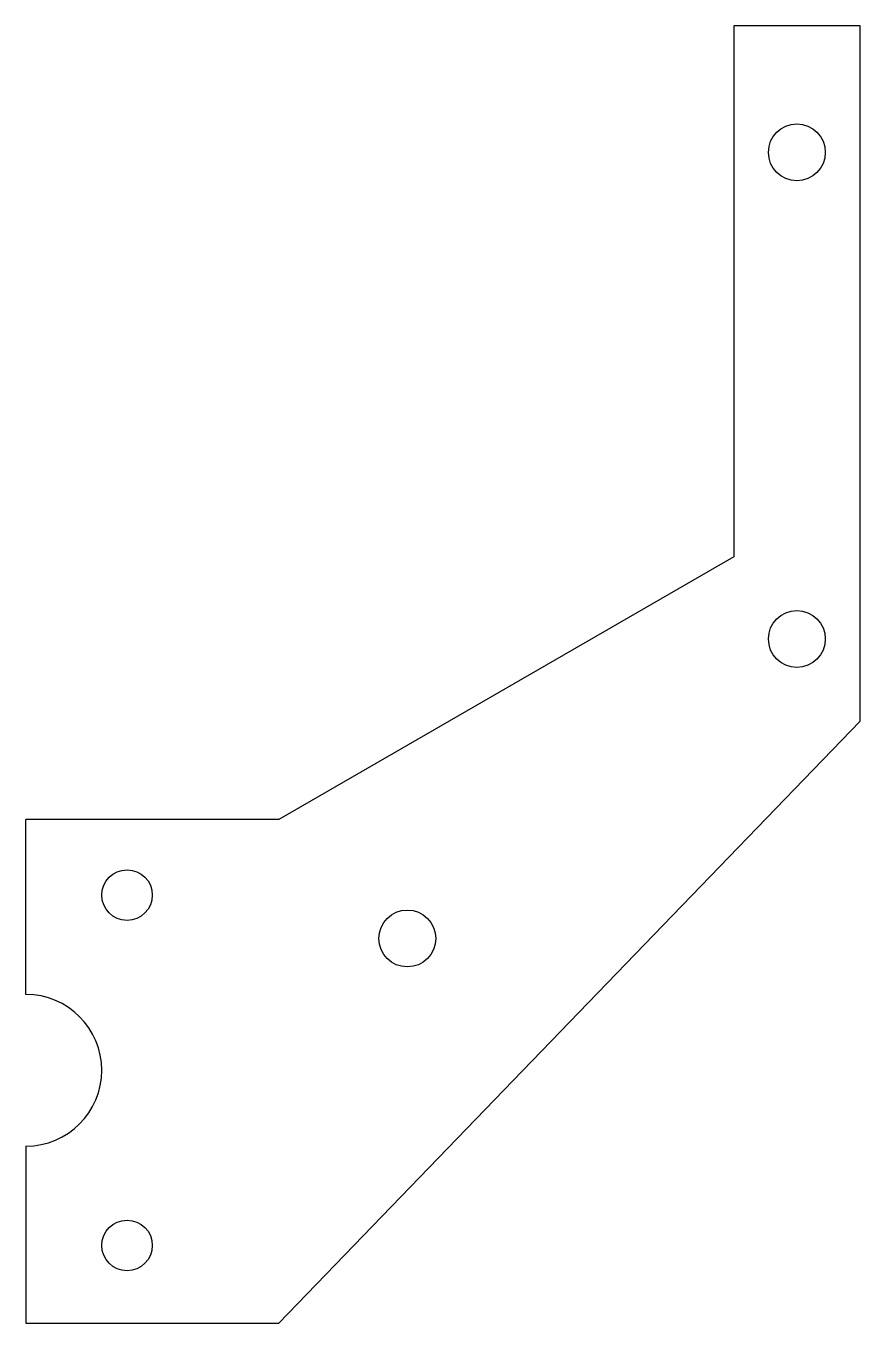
# Model space of a CAD drawing. Extents: x 0 to 66, y -20 to 83.
import ezdxf

# ---------------------------------------------------------------- set-up
doc = ezdxf.new("R2010")
doc.units = 0
doc.header["$MEASUREMENT"] = 0
doc.layers.add('MODELSKETCH_VISIBLE', color=7, linetype='CONTINUOUS')

msp = doc.modelspace()

# ---------------------------------------------------------------- linework, layer by layer
at = {"layer": 'MODELSKETCH_VISIBLE'}
for p, q in [((66, 82.63), (56, 82.63)), ((56, 82.63), (56, 40.63)), ((66, 27.63), (66, 82.63)), ((56, 40.63), (20, 19.85)), ((20, -20), (66, 27.63)), ((20, 19.85), (0, 19.85)), ((0, 6), (0, 19.85)), ((0, -6), (0, -20)), ((0, -20), (20, -20))]:
    msp.add_line(p, q, dxfattribs=at)
for centre, radius in [((61, 72.63), 2.25), ((61, 34.13), 2.25), ((8, 13.86), 2), ((30.18, 10.43), 2.25), ((8, -13.86), 2)]:
    msp.add_circle(centre, radius, dxfattribs=at)
msp.add_arc((0, 0), 6, 270, 90, dxfattribs=at)

doc.saveas('drawing.dxf')
